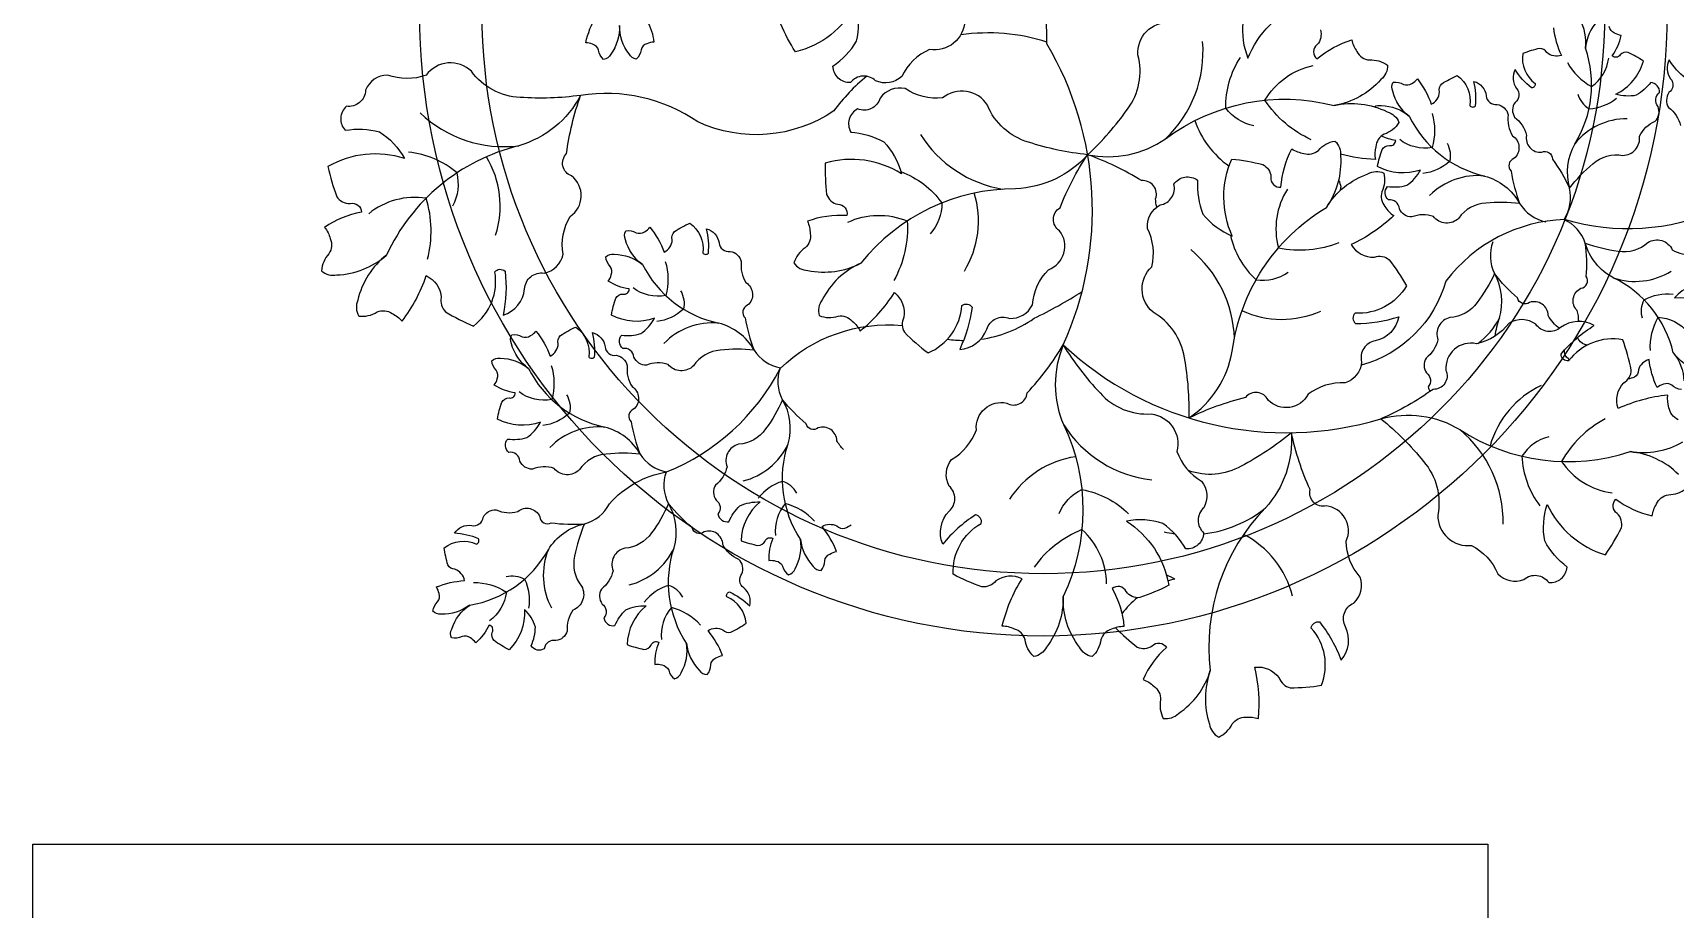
# Model space of a CAD drawing. Header units: millimetres. Extents: x 290.7 to 367.8, y 729.2 to 750.9.
# Drawn here: x 327.611 to 328.401, y 746.886 to 747.308 of the extents above; entities that cross this region are included whole.
import ezdxf

# ---------------------------------------------------------------- set-up
doc = ezdxf.new("R2010")
doc.units = ezdxf.units.MM
for name, color, linetype in [('LAYOUT', 4, 'Continuous'), ('VEGET', 64, 'Continuous'), ('VEGET-I', 62, 'Continuous')]:
    doc.layers.add(name, color=color, linetype=linetype)

# ---------------------------------------------------------------- blocks, each defined once
blk = doc.blocks.new('VEGET-06')
at = {"layer": 'VEGET'}
for points in [[(-0.03181, -0.00902, -0.453009), (-0.04592, -0.02051, 0.177588), (-0.05703, -0.0313, -0.302847), (-0.0676, -0.03304, 0.444536), (-0.07762, -0.03378, -0.420063), (-0.08466, -0.02719, 0.102766), (-0.07516, -0.0172, 0.124976), (-0.07542, -0.00251, -0.21297), (-0.09973, -0.02151, -0.034334), (-0.10558, -0.01038, -0.263361)], [(-0.15921, -0.00904, -0.105189), (-0.15646, -0.01753, 0.101835), (-0.15922, -0.01819, 0.254881), (-0.1616, -0.0206, -0.174488), (-0.16349, -0.02439, -0.236152), (-0.1664, -0.02231, -0.172046), (-0.1702, -0.01094, -0.172046), (-0.17376, -0.02239, -0.236152), (-0.17662, -0.02453, -0.174488), (-0.17859, -0.02079, 0.254881), (-0.18102, -0.01842, 0.101835), (-0.1838, -0.01782, -0.081157), (-0.17947, -0.0071, 0.26839)], [(0.04521, -0.08367, -0.083794), (0.04471, -0.08036, 0.55411), (0.03906, -0.07311, 0.053606), (0.01744, -0.0627, 0.053038), (0.03341, -0.04444, 0.229968), (0.03764, -0.0227, -0.453009), (0.05032, -0.00963, 0.177588)], [(0.07974, -0.00949, 0.124976), (0.08172, -0.02405, -0.21297), (0.10364, -0.00232, -0.034334)], [(0.11075, -0.01269, -0.263361), (0.10948, -0.01857, 0.496173), (0.10936, -0.0243, -0.105189), (0.12336, -0.0167, 0.101835), (0.12542, -0.02134, 0.254881), (0.13044, -0.02472, -0.174488), (0.13771, -0.0268, -0.236152), (0.135, -0.03258, -0.172046), (0.11629, -0.04298, -0.172046), (0.13755, -0.04548, -0.236152), (0.14225, -0.0498, -0.174488), (0.13632, -0.05449, 0.254881), (0.13295, -0.05952, 0.101835), (0.13281, -0.0646, -0.055211), (0.11887, -0.06252, 0.26839)], [(0.22196, -0.00909, 0.172046), (0.21703, -0.02002, 0.172046), (0.21464, -0.00827, 0.236152)], [(0.20419, -0.0118, 0.081157), (0.20741, -0.02291, -0.26839), (0.20159, -0.02174, 0.263361), (0.19867, -0.02007, 0.034334), (0.19193, -0.02212, 0.28167), (0.19691, -0.0342, -0.447648), (0.19538, -0.03592, -0.080473), (0.18884, -0.02855, 0.299055), (0.18944, -0.03611, -0.444536), (0.1888, -0.0417, 0.302847), (0.18864, -0.04769, -0.177588), (0.19341, -0.05494, 0.507771), (0.19949, -0.0617, -0.55411), (0.2038, -0.06452, -0.053606), (0.21062, -0.0761, -0.053038), (0.22006, -0.06634, -0.229968), (0.232, -0.06296, 0.453009), (0.2387, -0.05528, -0.177588), (0.24496, -0.04927, 0.302847), (0.24613, -0.04339, -0.444536), (0.24674, -0.0378, 0.420063), (0.24319, -0.03374, -0.102766), (0.23741, -0.03886, -0.124976), (0.2292, -0.03843, 0.21297), (0.2403, -0.02519, 0.034334), (0.23418, -0.0217, 0.263361), (0.23096, -0.02268, -0.496173), (0.22777, -0.02302, 0.105189), (0.23136, -0.01485, -0.101835), (0.22868, -0.01392, -0.254881), (0.22656, -0.01127, 0.174488)], [(0.25711, -0.03202, -0.080473), (0.25057, -0.02466, 0.299055), (0.25118, -0.03222, -0.444536), (0.25053, -0.03781, 0.302847), (0.25037, -0.0438, -0.177588), (0.25514, -0.05105, 0.507771)], [(0.1324, -0.04347, -0.182338), (0.13519, -0.04301, -0.172046), (0.14641, -0.04724, -0.172046), (0.13977, -0.03725, -0.236152), (0.13991, -0.03368, -0.174488), (0.14406, -0.03451, 0.254881), (0.14743, -0.03412, 0.101835), (0.14964, -0.03234, -0.081157), (0.15524, -0.04247, 0.26839), (0.15852, -0.03752, -0.263361), (0.1594, -0.03427, -0.034334), (0.1656, -0.03094, -0.28167), (0.17065, -0.04299, 0.447648), (0.17295, -0.04313, 0.080473)], [(0.17295, -0.04313, 0.080473), (0.17235, -0.03329, -0.299055), (0.17727, -0.03905, 0.444536), (0.18169, -0.04254, -0.302847), (0.18605, -0.04666, 0.177588), (0.18782, -0.05515, -0.507771), (0.18831, -0.06423, 0.55411), (0.18726, -0.06927, 0.053606), (0.19066, -0.08227, 0.053038), (0.17708, -0.08208, 0.229968), (0.16626, -0.08815, -0.453009), (0.15609, -0.08748, 0.177588), (0.14742, -0.08767, -0.302847), (0.14243, -0.08435, 0.444536), (0.13804, -0.08084, -0.420063), (0.13766, -0.07545, 0.102766), (0.14537, -0.07498, 0.124976), (0.15086, -0.06885, -0.21297), (0.13364, -0.06737, -0.034334), (0.13549, -0.06058, -0.263361), (0.13846, -0.05899, 0.496173), (0.14095, -0.05696, -0.070001), (0.13524, -0.0552, 0.101835)], [(0.11803, -0.07298, -0.116543), (0.11891, -0.07565, -0.004008), (0.11869, -0.0771, -0.28167)], [(0.21434, -0.12955, 0.087899), (0.21366, -0.12521, -0.507771), (0.21521, -0.11625, 0.55411), (0.21736, -0.11157, 0.053606), (0.21697, -0.09814, 0.053038), (0.23016, -0.10137, 0.229968), (0.24206, -0.09788, -0.453009), (0.25182, -0.10081, 0.177588), (0.26032, -0.10257, -0.302847)], [(0.25948, -0.1154, 0.124976), (0.25275, -0.12014, -0.21297), (0.2692, -0.12544, -0.034334)], [(0.26223, -0.14883, -0.172046), (0.25224, -0.1422, -0.172046), (0.25648, -0.15342, -0.236152)], [(0.25554, -0.15687, -0.174488), (0.25168, -0.15513, 0.254881), (0.24831, -0.15475, 0.101835), (0.24575, -0.15599, -0.081157), (0.24257, -0.14487, 0.26839), (0.23826, -0.14896, -0.263361), (0.23667, -0.15193, -0.013592), (0.23402, -0.15277, -0.28167)], [(0.20674, -0.13229, -0.140066), (0.2021, -0.12715, 0.507771), (0.19466, -0.12193, -0.55411), (0.18983, -0.12015, -0.053606), (0.18059, -0.11039, -0.053038), (0.17357, -0.12202, -0.229968), (0.16269, -0.12799, 0.453009), (0.15788, -0.13697, -0.177588), (0.15314, -0.14423, 0.302847), (0.15331, -0.15022, -0.444536), (0.15397, -0.15581, 0.13242), (0.15476, -0.15761, -0.102766)], [(0.25419, -0.16895, -0.254881), (0.25051, -0.16415, -0.101835), (0.25003, -0.15909, 0.081157), (0.2301, -0.16451, -0.26839), (0.23236, -0.15415, 0.263361), (0.23543, -0.14899, 0.034334), (0.23199, -0.13689, 0.28167), (0.21026, -0.1454, -0.447648), (0.20724, -0.14263, -0.080473), (0.22059, -0.13117, 0.299055), (0.20708, -0.13202, -0.444536), (0.19712, -0.13069, 0.302847), (0.18642, -0.13023, -0.177588), (0.17334, -0.13852, 0.507771), (0.16109, -0.14918, -0.55411), (0.15593, -0.15679, -0.053606), (0.13504, -0.1686, -0.053038), (0.15217, -0.18576, -0.229968), (0.15784, -0.20718, 0.453009), (0.17134, -0.21938, -0.177588), (0.18188, -0.23073, 0.302847), (0.19234, -0.23301, -0.444536), (0.20231, -0.23426, 0.420063), (0.20968, -0.22805, -0.102766), (0.20071, -0.21758, -0.124976), (0.20172, -0.20293, 0.21297), (0.22503, -0.22316, 0.034334), (0.23144, -0.21234, 0.263361), (0.22979, -0.20656, -0.496173), (0.22928, -0.20085, 0.105189), (0.24376, -0.20751, -0.101835), (0.24551, -0.20275, -0.254881), (0.2503, -0.19904, 0.174488), (0.25741, -0.19649, 0.236152)], [(0.25433, -0.19089, 0.172046), (0.23497, -0.18176, 0.172046), (0.25602, -0.17786, 0.236152)], [(0.21779, -0.13906, 0.066452), (0.2168, -0.13887, -0.196698), (0.2139, -0.13598, 0.177588)], [(0.2106, -0.14498, 0.019885), (0.21018, -0.14461, -0.276854), (0.20864, -0.14103, 0.302847)], [(-0.08042, -0.18088, -0.087899), (-0.08307, -0.17738, 0.507771), (-0.09059, -0.17227, -0.55411), (-0.09545, -0.17056, -0.053606), (-0.10483, -0.16094, -0.053038), (-0.11167, -0.17268, -0.229968), (-0.12246, -0.17881, 0.453009), (-0.12713, -0.18787, -0.177588), (-0.13177, -0.1952, 0.302847), (-0.13151, -0.20119, -0.444536), (-0.13076, -0.20676, 0.420063), (-0.12634, -0.20986, -0.102766), (-0.12196, -0.20351, -0.124976), (-0.11388, -0.20196, 0.21297), (-0.1215, -0.21747, 0.034334), (-0.11472, -0.2194, 0.263361), (-0.11183, -0.21768, -0.496173), (-0.10881, -0.21659, 0.105189), (-0.11035, -0.22538, -0.101835), (-0.10752, -0.22564, -0.254881), (-0.10482, -0.2277, 0.174488), (-0.10242, -0.23119, 0.236152), (-0.09984, -0.22872, 0.172046), (-0.09766, -0.21693, 0.172046), (-0.09254, -0.22777, 0.236152), (-0.0894, -0.22949, 0.174488), (-0.08797, -0.22551, -0.254881), (-0.0859, -0.22282, -0.101835), (-0.08323, -0.22184, 0.081157), (-0.08902, -0.21183, -0.26839), (-0.08309, -0.21157, 0.263361), (-0.07985, -0.21249, 0.013592), (-0.07739, -0.21117, 0.28167)], [(0.11044, -0.25008, -0.080473), (0.11907, -0.26542, 0.299055), (0.12088, -0.252, -0.444536), (0.12413, -0.2425, 0.302847), (0.12669, -0.2321, -0.177588), (0.12113, -0.21764, 0.507771), (0.11308, -0.20354, -0.55411), (0.10663, -0.19698, -0.053606), (0.09915, -0.17418, -0.053038), (0.07896, -0.18762, -0.218085), (0.05791, -0.18938, 0.453009)], [(0.04903, -0.2312, -0.031414), (0.0524, -0.23284, 0.018998), (0.04964, -0.23362, 0.034334)], [(0.03737, -0.24033, 0.059103), (0.03118, -0.24675, 0.034334)], [(0.02866, -0.2524, 0.031741), (0.03734, -0.26013, 0.263361), (0.04333, -0.25964, -0.496173), (0.04903, -0.26027, 0.105189), (0.03966, -0.27316, -0.101835), (0.04399, -0.2758, -0.254881), (0.04668, -0.28123, 0.174488), (0.04779, -0.28871, 0.236152), (0.05388, -0.28678, 0.172046), (0.06664, -0.26959, 0.172046), (0.06633, -0.291, 0.236152), (0.07, -0.29622, 0.174488), (0.07542, -0.29095, -0.254881), (0.08086, -0.28828, -0.101835), (0.0859, -0.28881, 0.081157), (0.0845, -0.2682, -0.26839), (0.09422, -0.27245, 0.263361), (0.09868, -0.27648, 0.034334), (0.11121, -0.27547, 0.28167), (0.10713, -0.2525, -0.447648), (0.11044, -0.25008, -0.080473)]]:
    blk.add_lwpolyline(points, format="xyb", dxfattribs=at)
for points in [[(-0.27479, -0.1274, 0.174488), (-0.26741, -0.12577, -0.254881), (-0.26138, -0.12636, -0.101835), (-0.25736, -0.12946, 0.081157), (-0.24772, -0.11119, -0.26839), (-0.24169, -0.11991, 0.263361), (-0.24001, -0.12568, 0.034334), (-0.22882, -0.13141, 0.28167), (-0.22022, -0.10972, -0.447648), (-0.21613, -0.10941, -0.080473), (-0.21686, -0.12699, 0.299055), (-0.20826, -0.11653, -0.444536), (-0.20049, -0.11015, 0.302847), (-0.19286, -0.10265, -0.177588), (-0.18999, -0.08743, 0.507771), (-0.18942, -0.0712, -0.55411), (-0.19146, -0.06224, -0.053606), (-0.18584, -0.03891, -0.053038), (-0.21008, -0.03972, -0.229968), (-0.2296, -0.02925, 0.453009), (-0.24774, -0.03079, -0.177588), (-0.26322, -0.03075, 0.302847), (-0.27203, -0.03684, -0.444536), (-0.27974, -0.04327, 0.420063), (-0.28023, -0.05291, -0.102766), (-0.26646, -0.05348, -0.124976), (-0.25644, -0.06423, 0.21297), (-0.28713, -0.06746, 0.034334), (-0.2836, -0.07953, 0.263361), (-0.27825, -0.08227, -0.496173), (-0.27373, -0.0858, 0.105189), (-0.28847, -0.09183, -0.101835), (-0.28618, -0.09636, -0.254881), (-0.28674, -0.10239, 0.174488), (-0.28973, -0.10933, 0.236152), (-0.28354, -0.1109, 0.172046), (-0.26365, -0.10298, 0.172046), (-0.27516, -0.12103, 0.236152)], [(-0.0947, -0.10911, 0.172046), (-0.07349, -0.1062, 0.172046), (-0.089, -0.12095, 0.236152), (-0.09017, -0.12723, 0.174488), (-0.08261, -0.12742, -0.254881), (-0.0769, -0.12943, -0.101835), (-0.07375, -0.13341, 0.081157), (-0.06, -0.118, -0.26839), (-0.05624, -0.12791, 0.263361), (-0.056, -0.13391, 0.034334), (-0.04651, -0.14217, 0.28167), (-0.03295, -0.12318, -0.447648), (-0.0289, -0.12386, -0.080473), (-0.03384, -0.14075, 0.299055), (-0.02297, -0.13266, -0.444536), (-0.01391, -0.12834, 0.302847), (-0.00469, -0.12289, -0.177588), (0.00175, -0.1088, 0.507771), (0.0062, -0.09319, -0.55411), (0.00638, -0.08399, -0.053606), (0.01744, -0.0627, -0.053038), (-0.00629, -0.05767, -0.229968), (-0.02272, -0.04281, 0.453009), (-0.04069, -0.03995, -0.177588), (-0.05572, -0.03619, 0.302847), (-0.06573, -0.03999, -0.444536), (-0.07477, -0.04437, 0.420063), (-0.07755, -0.05361, -0.102766), (-0.06432, -0.05748, -0.124976), (-0.05718, -0.07032, 0.21297), (-0.08774, -0.06608, 0.034334), (-0.08722, -0.07864, 0.263361), (-0.08268, -0.08259, -0.496173), (-0.07914, -0.0871, 0.105189), (-0.09491, -0.08941, -0.101835), (-0.09377, -0.09436, -0.254881), (-0.09576, -0.10008, 0.174488), (-0.10033, -0.1061, 0.236152)], [(0.11883, -0.06319, -0.172046), (0.11316, -0.08383, -0.172046), (0.12982, -0.07039, -0.236152), (0.1362, -0.07005, -0.174488), (0.1354, -0.07757, 0.254881), (0.13665, -0.0835, 0.101835), (0.14017, -0.08714, -0.081157), (0.12309, -0.09875, 0.26839), (0.13243, -0.10378, -0.263361), (0.13835, -0.10481, -0.034334), (0.14529, -0.11529, -0.28167), (0.12468, -0.12625, 0.447648), (0.12482, -0.13035, 0.080473), (0.14222, -0.12767, -0.299055), (0.13277, -0.13738, 0.444536), (0.1273, -0.1458, -0.302847), (0.12069, -0.15422, 0.177588), (0.10588, -0.15876, -0.507771), (0.08982, -0.16113, 0.55411), (0.08068, -0.1601, 0.053606), (0.05812, -0.16827, 0.053038), (0.05624, -0.14409, 0.229968), (0.04366, -0.12585, -0.453009), (0.04319, -0.10765, 0.177588), (0.04143, -0.09227, -0.302847), (0.04651, -0.08284, 0.444536), (0.05204, -0.07446, -0.420063), (0.06156, -0.07291, 0.102766), (0.06366, -0.08653, 0.124976), (0.07545, -0.0953, -0.21297), (0.07526, -0.06444, -0.034334), (0.08765, -0.06661, -0.263361), (0.09096, -0.07162, 0.496173), (0.09497, -0.07572, -0.105189), (0.09933, -0.0604, 0.101835), (0.10409, -0.06217, 0.254881), (0.11002, -0.06095, -0.174488), (0.11659, -0.05721, -0.236152)], [(-0.13457, -0.10219, 0.080473), (-0.13532, -0.09236, -0.299055), (-0.13031, -0.09805, 0.444536), (-0.12584, -0.10147, -0.302847), (-0.12142, -0.10552, 0.177588), (-0.11952, -0.11398, -0.507771), (-0.11889, -0.12306, 0.55411), (-0.11986, -0.12811, 0.053606), (-0.11626, -0.14106, 0.053038), (-0.12985, -0.14107, 0.229968), (-0.14057, -0.14731, -0.453009), (-0.15075, -0.14679, 0.177588), (-0.15942, -0.14711, -0.302847), (-0.16446, -0.14387, 0.444536), (-0.16891, -0.14042, -0.420063), (-0.16936, -0.13504, 0.102766), (-0.16167, -0.13445, 0.124976), (-0.15626, -0.12825, -0.21297), (-0.1735, -0.12703, -0.034334), (-0.17176, -0.1202, -0.263361), (-0.16882, -0.11857, 0.496173), (-0.16636, -0.11651, -0.105189), (-0.17473, -0.11341, 0.101835), (-0.17353, -0.11084, 0.254881), (-0.17396, -0.10747, -0.174488), (-0.17576, -0.10364, -0.236152), (-0.17233, -0.10265, -0.172046), (-0.16104, -0.1067, -0.172046), (-0.16784, -0.09682, -0.236152), (-0.16775, -0.09324, -0.174488), (-0.16359, -0.09401, 0.254881), (-0.16022, -0.09357, 0.101835), (-0.15804, -0.09176, -0.081157), (-0.15229, -0.1018, 0.26839), (-0.14908, -0.0968, -0.263361), (-0.14825, -0.09354, -0.034334), (-0.1421, -0.09011, -0.28167), (-0.13687, -0.10209, 0.447648)], [(-0.18027, -0.14387, 0.080473), (-0.18102, -0.13404, -0.299055), (-0.17601, -0.13973, 0.444536), (-0.17154, -0.14315, -0.302847), (-0.16712, -0.1472, 0.177588), (-0.16522, -0.15567, -0.507771), (-0.16459, -0.16474, 0.55411), (-0.16556, -0.16979, 0.053606), (-0.16196, -0.18274, 0.053038), (-0.17555, -0.18275, 0.229968), (-0.18627, -0.18899, -0.453009), (-0.19645, -0.18848, 0.177588), (-0.20512, -0.18879, -0.302847), (-0.21016, -0.18555, 0.444536), (-0.21461, -0.1821, -0.420063), (-0.21506, -0.17672, 0.102766), (-0.20737, -0.17613, 0.124976), (-0.20196, -0.16993, -0.21297), (-0.2192, -0.16871, -0.034334), (-0.21746, -0.16189, -0.263361), (-0.21452, -0.16025, 0.496173), (-0.21206, -0.15819, -0.105189), (-0.22043, -0.1551, 0.101835), (-0.21923, -0.15252, 0.254881), (-0.21966, -0.14915, -0.174488), (-0.22146, -0.14533, -0.236152), (-0.21803, -0.14433, -0.172046), (-0.20674, -0.14838, -0.172046), (-0.21354, -0.1385, -0.236152), (-0.21345, -0.13493, -0.174488), (-0.20929, -0.1357, 0.254881), (-0.20592, -0.13525, 0.101835), (-0.20374, -0.13344, -0.081157), (-0.19799, -0.14348, 0.26839), (-0.19478, -0.13848, -0.263361), (-0.19395, -0.13522, -0.034334), (-0.1878, -0.1318, -0.28167), (-0.18257, -0.14377, 0.447648)], [(-0.00417, -0.26391, -0.174488), (-0.0076, -0.25717, 0.254881), (-0.01187, -0.25289, 0.101835), (-0.01682, -0.25176, -0.081157), (-0.00884, -0.23271, 0.26839), (-0.0194, -0.23359, -0.263361), (-0.02493, -0.23596, -0.034334), (-0.03647, -0.23095, -0.28167), (-0.02518, -0.21053, 0.447648), (-0.02753, -0.20717, 0.080473), (-0.04065, -0.21891, -0.299055), (-0.03803, -0.20562, 0.444536), (-0.03804, -0.19557, -0.302847), (-0.03709, -0.18491, 0.177588), (-0.02716, -0.17302, -0.507771), (-0.01499, -0.16228, 0.55411), (-0.00677, -0.15816, 0.053606), (0.00768, -0.139, 0.053038), (0.02245, -0.15824, 0.229968), (0.04294, -0.16666, -0.453009), (0.05326, -0.18165, 0.177588), (0.06313, -0.19358, -0.302847), (0.06402, -0.20425, 0.444536), (0.06396, -0.2143, -0.420063), (0.05683, -0.22079, 0.102766), (0.04763, -0.21052, 0.124976), (0.03297, -0.20961, -0.21297), (0.04997, -0.23536, -0.034334), (0.0384, -0.24031, -0.263361), (0.03289, -0.23791, 0.496173), (0.02729, -0.23666, -0.105189), (0.032, -0.25189, 0.101835), (0.02705, -0.25299, 0.254881), (0.02275, -0.25725, -0.174488), (0.01928, -0.26397, -0.236152), (0.01414, -0.26018, -0.172046), (0.00762, -0.23979, -0.172046), (0.001, -0.26015, -0.236152)], [(-0.12614, -0.238, -0.080473), (-0.11802, -0.24359, 0.299055), (-0.12042, -0.2364, -0.444536), (-0.12113, -0.23081, 0.302847), (-0.12241, -0.22496, -0.177588), (-0.12877, -0.21906, 0.507771), (-0.13629, -0.21395, -0.55411), (-0.14115, -0.21225, -0.053606), (-0.15053, -0.20263, -0.053038), (-0.15737, -0.21436, -0.229968), (-0.16816, -0.22049, 0.453009), (-0.17283, -0.22955, -0.177588), (-0.17747, -0.23688, 0.302847), (-0.17721, -0.24287, -0.444536), (-0.17646, -0.24844, 0.420063), (-0.17204, -0.25154, -0.102766), (-0.16766, -0.24519, -0.124976), (-0.15958, -0.24364, 0.21297), (-0.16719, -0.25915, 0.034334), (-0.16042, -0.26108, 0.263361), (-0.15753, -0.25936, -0.496173), (-0.15451, -0.25827, 0.105189), (-0.15605, -0.26706, -0.101835), (-0.15322, -0.26732, -0.254881), (-0.15052, -0.26938, 0.174488), (-0.14812, -0.27287, 0.236152), (-0.14553, -0.2704, 0.172046), (-0.14336, -0.25861, 0.172046), (-0.13824, -0.26945, 0.236152), (-0.1351, -0.27118, 0.174488), (-0.13367, -0.26719, -0.254881), (-0.1316, -0.26451, -0.101835), (-0.12893, -0.26353, 0.081157), (-0.13472, -0.25351, -0.26839), (-0.12879, -0.25325, 0.263361), (-0.12555, -0.25418, 0.034334), (-0.11949, -0.25058, 0.28167), (-0.12721, -0.24004, -0.447648)], [(-0.22677, -0.21669, 0.080473), (-0.23638, -0.2145, -0.299055), (-0.22946, -0.21139, 0.444536), (-0.22487, -0.20813, -0.302847), (-0.2197, -0.20511, 0.177588), (-0.21105, -0.2058, -0.507771), (-0.2022, -0.20787, 0.55411), (-0.19765, -0.21029, 0.053606), (-0.18422, -0.21068, 0.053038), (-0.18822, -0.22366, 0.229968), (-0.18543, -0.23575, -0.453009), (-0.18893, -0.24533, 0.177588), (-0.19118, -0.2537, -0.302847), (-0.19577, -0.25756, 0.444536), (-0.20038, -0.26079, -0.420063), (-0.20565, -0.25963, 0.102766), (-0.20394, -0.25211, 0.124976), (-0.20828, -0.24511, -0.21297), (-0.21453, -0.26122, -0.034334), (-0.22054, -0.25754, -0.263361), (-0.22123, -0.25425, 0.496173), (-0.22247, -0.25129, -0.105189), (-0.2279, -0.25837, 0.101835), (-0.23001, -0.25647, 0.254881), (-0.23335, -0.25588, -0.174488), (-0.23754, -0.25648, -0.236152), (-0.23748, -0.2529, -0.172046), (-0.23027, -0.24332, -0.172046), (-0.24172, -0.24689, -0.236152), (-0.24511, -0.24575, -0.174488), (-0.24314, -0.242, 0.254881), (-0.24257, -0.23866, 0.101835), (-0.24366, -0.23603, -0.081157), (-0.23237, -0.2335, 0.26839), (-0.2362, -0.22896, -0.263361), (-0.23907, -0.22721, -0.034334), (-0.24052, -0.22032, -0.28167), (-0.22754, -0.21886, 0.447648)]]:
    blk.add_lwpolyline(points, format="xyb", close=True, dxfattribs=at)
at = {"layer": 'VEGET-I'}
for points in [[(0.00115, -0.01755, 0.114117), (-0.03345, -0.01467, -0.262055)], [(0.0841, -0.05109, -0.187629), (0.07286, -0.044, -0.152006), (0.07871, -0.02372)], [(0.20979, -0.02577, 0.141386), (0.21952, -0.0354, 0.210123), (0.22638, -0.02394, 0.210123)], [(-0.07113, -0.03126, 0.0625), (-0.08435, -0.04516, -0.262055), (-0.13881, -0.04958, 0.192873), (-0.18584, -0.03891)], [(0.10712, -0.05671, -0.141386), (0.08855, -0.04083, -0.210123), (0.10793, -0.02692, -0.210123)], [(-0.18584, -0.03891, -0.2044), (-0.21058, -0.05909, 0.227943), (-0.26365, -0.10298, 0.227943)], [(0.214, -0.03836, 0.187629), (0.21848, -0.0443, 0.152006), (0.22952, -0.04009)], [(0.01744, -0.0627, 0.2044), (0.04872, -0.05631, -0.227943), (0.11629, -0.04298, -0.227943)], [(0.15559, -0.04617, -0.141386), (0.15554, -0.05985, -0.210123), (0.14258, -0.05662, -0.210123)], [(0.14641, -0.04724, 0.227943), (0.17659, -0.07124, -0.2044), (0.19066, -0.08227, 0.204998), (0.2011, -0.08959, 0.204998)], [(0.16154, -0.05804, -0.187629), (0.16259, -0.0654, -0.152006), (0.15181, -0.07026)], [(-0.237, -0.08318, 0.187629), (-0.23538, -0.06999, 0.152006), (-0.25479, -0.06169)], [(0.01744, -0.0627, -0.2044), (-0.01143, -0.07635, 0.227943), (-0.07349, -0.1062)], [(-0.05741, -0.06949, -0.14874), (-0.04099, -0.08206, -0.187629), (-0.04573, -0.09447, -0.187629)], [(0.09756, -0.0765, 0.210123), (0.09395, -0.10007, 0.141386), (0.11829, -0.09791)], [(0.05812, -0.16827, 0.2044), (0.07543, -0.14144, -0.227943), (0.11316, -0.08383)], [(0.27016, -0.08477, -0.180253), (0.20865, -0.08871, 0.225144), (0.16109, -0.11336, -0.262685), (0.12711, -0.14711, -0.090654)], [(-0.07871, -0.08977, -0.210123), (-0.05487, -0.08928, -0.141386), (-0.0602, -0.11312)], [(0.25224, -0.1422, 0.227943), (0.2282, -0.11204, -0.2044), (0.21697, -0.09814, 0.204998), (0.20843, -0.08866, 0.204998)], [(0.07467, -0.09496, 0.14874), (0.08497, -0.11288, 0.187629), (0.09789, -0.10981, 0.187629)], [(-0.15188, -0.10549, -0.141386), (-0.15172, -0.11918, -0.210123), (-0.16473, -0.11614, -0.210123)], [(-0.14575, -0.11727, -0.187629), (-0.14459, -0.12462, -0.152006), (-0.15529, -0.12963)], [(-0.02541, -0.1367, 0.119733), (-0.00399, -0.1283, 0.030238), (0.01521, -0.11759, -0.184108)], [(0.23992, -0.12829, -0.187629), (0.24055, -0.12087, -0.152006), (0.25214, -0.11856)], [(-0.15141, -0.1899, 0.180253), (-0.10582, -0.14841, -0.217388), (-0.0569, -0.13115, 0.283578)], [(0.24306, -0.14118, -0.141386), (0.24617, -0.12786, -0.210123), (0.25807, -0.13391, -0.210123)], [(-0.03875, -0.13668, 0.033343), (-0.03227, -0.13715, 0.030238)], [(0.00768, -0.139, 0.2044), (0.0078, -0.17093, -0.227943), (0.00762, -0.23979, -0.227943)], [(-0.19758, -0.14718, -0.141386), (-0.19742, -0.16086, -0.210123), (-0.21043, -0.15783, -0.210123)], [(-0.09766, -0.21693, -0.227943), (-0.10264, -0.17869, 0.2044), (-0.10483, -0.16094, -0.204998), (-0.10571, -0.14822, -0.204998)], [(-0.19145, -0.15895, -0.187629), (-0.19029, -0.1663, -0.152006), (-0.20099, -0.17132)], [(0.13504, -0.1686, -0.2044), (0.16667, -0.17291, 0.227943), (0.23497, -0.18176, 0.227943)], [(0.09915, -0.17418, -0.2044), (0.08871, -0.20436, 0.227943), (0.06664, -0.26959, 0.227943)], [(0.20231, -0.17579, 0.187629), (0.19157, -0.1836, 0.152006), (0.19874, -0.20345)], [(-0.23027, -0.24332, 0.227943), (-0.19876, -0.22109, -0.2044), (-0.18422, -0.21068, 0.204998), (-0.17426, -0.20272, -0.17301), (-0.15141, -0.1899, -0.17301)], [(-0.14336, -0.25861, -0.227943), (-0.14834, -0.22037, 0.2044), (-0.15053, -0.20263, -0.204998), (-0.15141, -0.1899, -0.204998)], [(-0.0991, -0.1984, 0.187629), (-0.10487, -0.1937, 0.152006), (-0.11459, -0.20042)], [(0.00599, -0.20664, -0.187629), (0.01514, -0.19701, -0.152006), (0.03388, -0.20673)], [(-0.09201, -0.20962, 0.141386), (-0.10375, -0.20259, 0.210123), (-0.10767, -0.21536, 0.210123)], [(-0.22872, -0.23421, -0.141386), (-0.2156, -0.23809, -0.210123), (-0.22234, -0.24962, -0.210123)], [(-0.21566, -0.23183, -0.187629), (-0.2083, -0.23289, -0.152006), (-0.20666, -0.2446)], [(-0.1448, -0.24008, 0.187629), (-0.15057, -0.23538, 0.152006), (-0.16029, -0.24211)], [(-0.13771, -0.2513, 0.141386), (-0.14945, -0.24428, 0.210123), (-0.15337, -0.25704, 0.210123)]]:
    blk.add_lwpolyline(points, format="xyb", dxfattribs=at)
for centre, radius, start, end in [((-0.13006, -0.01731), 0.13121, 359.58217, 54.45096), ((-0.11187, -0.08493), 0.13121, 335.6631, 30.53189), ((0.01538, -0.02132), 0.04834, 313.61413, 4.74664), ((0.17503, -0.03471), 0.04449, 327.91772, 19.28079), ((-0.21658, -0.01113), 0.04834, 226.00557, 277.13808), ((0.09638, -0.03623), 0.03819, 199.61287, 234.40055), ((0.23381, -0.07532), 0.02707, 90.016, 141.14851), ((-0.00863, -0.02885), 0.04834, 212.10246, 260.49011), ((0.23248, -0.0697), 0.02278, 150.11454, 196.323), ((-0.25628, -0.08329), 0.03819, 342.27263, 31.13934), ((0.17374, -0.09816), 0.02707, 83.96029, 135.0928), ((-0.0645, -0.08935), 0.03819, 328.36952, 17.23623), ((0.19485, -0.07983), 0.01621, 326.96989, 13.30987), ((-0.25222, -0.10943), 0.02963, 81.35543, 128.82154), ((-0.28983, -0.0933), 0.04407, 345.18935, 17.37937), ((0.19512, -0.10322), 0.01621, 159.92238, 206.26236), ((0.02798, -0.13799), 0.04834, 1.97507, 50.36273), ((-0.12129, -0.08671), 0.04449, 206.69728, 258.06035), ((0.16072, -0.12153), 0.02278, 343.06704, 29.27549), ((0.23701, -0.08645), 0.02707, 251.00779, 302.1403), ((-0.13294, -0.1572), 0.02707, 84.82956, 135.96207), ((-0.13606, -0.15233), 0.02278, 29.65507, 75.86353), ((0.09529, -0.09053), 0.03819, 245.22896, 294.09567), ((0.15816, -0.11634), 0.02707, 305.42191, 334.101), ((0.22455, -0.14275), 0.04449, 160.87021, 170.64874), ((-0.10262, -0.13231), 0.01621, 212.66821, 259.00818), ((0.09711, -0.04299), 0.13121, 227.03046, 286.80208), ((-0.16699, -0.12839), 0.04449, 206.69728, 258.06035), ((0.21555, -0.18981), 0.03819, 115.30111, 164.16782), ((0.04866, -0.1451), 0.04834, 212.29863, 263.43114), ((0.24576, -0.2075), 0.04407, 118.21783, 150.40785), ((-0.17864, -0.19888), 0.02707, 84.82956, 135.96207), ((-0.18176, -0.19402), 0.02278, 29.65507, 75.86353), ((0.13571, -0.21003), 0.04834, 359.03405, 50.16656), ((-0.14832, -0.174), 0.01621, 212.66821, 259.00818), ((-0.12717, -0.16724), 0.02707, 283.83777, 334.97028), ((0.01815, -0.2216), 0.03819, 98.29737, 147.16407), ((0.23189, -0.169), 0.02963, 214.38391, 261.85002), ((0.05839, -0.16671), 0.04834, 276.57371, 308.85105), ((0.03172, -0.25386), 0.04407, 112.05733, 144.24735), ((-0.00462, -0.23507), 0.02963, 0.61517, 48.08127), ((0.05839, -0.16671), 0.04834, 257.71854, 262.73302), ((0.06255, -0.24897), 0.03819, 13.98561, 62.85232), ((-0.17373, -0.23138), 0.02707, 157.64919, 208.78169), ((-0.17287, -0.20892), 0.02707, 283.83777, 334.97028)]:
    blk.add_arc(centre, radius, start, end, dxfattribs=at)

msp = doc.modelspace()

# ---------------------------------------------------------------- linework, layer by layer
at = {"layer": 'LAYOUT'}
msp.add_lwpolyline([(328.31066, 744.41749), (327.61066, 744.41749), (327.61066, 746.91749), (328.31066, 746.91749)], close=True, dxfattribs=at)
at = {"layer": 'VEGET', "color": 37}
msp.add_circle((328.09682, 747.31768), 0.3, dxfattribs=at)
at = {"layer": 'VEGET', "color": 35}
msp.add_circle((328.09682, 747.31768), 0.27, dxfattribs=at)

# ---------------------------------------------------------------- block references
at = {"layer": 'VEGET', "xscale": 1.2, "yscale": 1.2, "zscale": 1.2}
msp.add_blockref('VEGET-06', (328.09719, 747.32452), dxfattribs=at)

doc.saveas('drawing.dxf')
